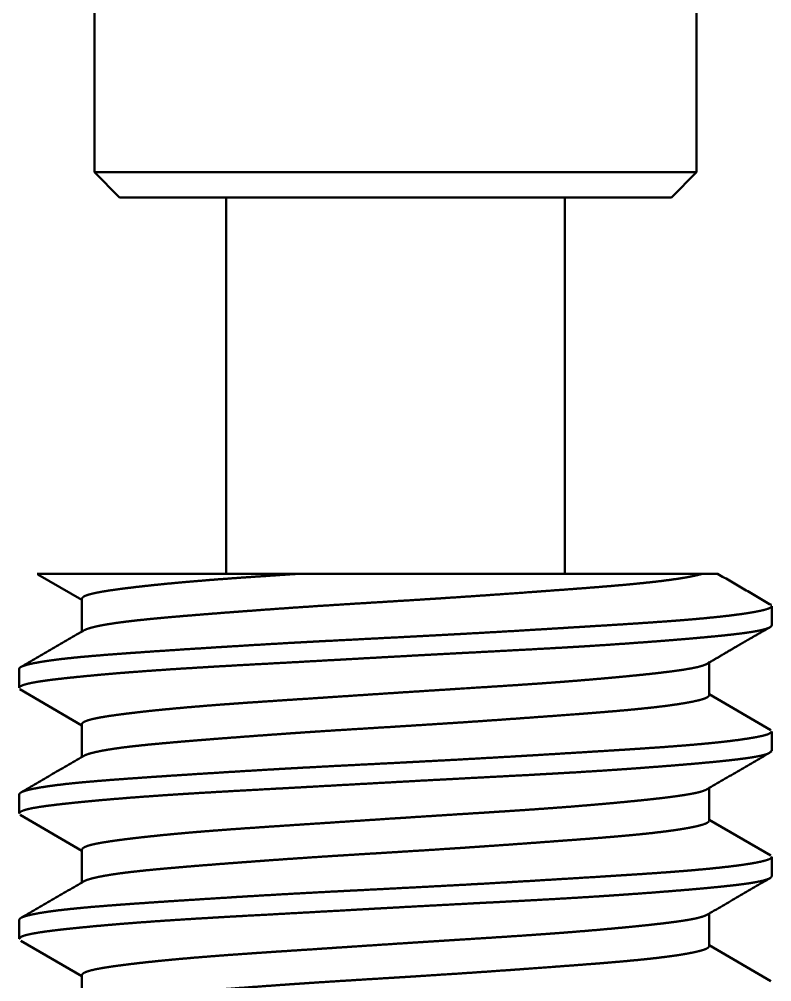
# Paper-space layout 'Layout1' of a CAD drawing. Header units: millimetres. Extents: x 0 to 420, y 0 to 297.
# Drawn here: x 183.84 to 189.84, y 169.86 to 177.53 of the extents above; entities that cross this region are included whole.
import ezdxf

# ---------------------------------------------------------------- set-up
doc = ezdxf.new("R2010")
doc.units = ezdxf.units.MM
doc.layers.add('170', color=7, linetype='Continuous', true_color=0xffffff)

psp = doc.layouts.get("Layout1")

# ---------------------------------------------------------------- linework, layer by layer
at = {"layer": '170', "color": 155, "linetype": 'Continuous', "lineweight": 50}
for p, q in [((184.4445, 186.4088), (184.4445, 176.3088)), ((189.2445, 176.3088), (189.2445, 186.4088)), ((184.4445, 176.3088), (184.6445, 176.1088)), ((189.0445, 176.1088), (189.2445, 176.3088)), ((185.4945, 176.1088), (185.4945, 173.1088)), ((188.1945, 173.1088), (188.1945, 176.1088)), ((183.9939, 173.1045), (184.3445, 172.9008)), ((184.3445, 172.9101), (184.3445, 172.6493)), ((189.8445, 172.6991), (189.8445, 172.852)), ((189.3445, 172.1409), (189.3445, 172.4101)), ((183.8445, 172.3519), (183.8445, 172.1991)), ((183.8489, 172.1889), (184.3445, 171.9011)), ((189.8362, 171.8636), (189.3445, 172.1493)), ((184.3445, 171.9102), (184.3445, 171.6493)), ((189.8445, 171.6992), (189.8445, 171.8519)), ((189.3445, 171.1409), (189.3445, 171.4015)), ((183.8445, 171.352), (183.8445, 171.1991)), ((183.8514, 171.1873), (184.3445, 170.9008)), ((189.8368, 170.8632), (189.3445, 171.1493)), ((184.3445, 170.9101), (184.3445, 170.649)), ((189.8445, 170.6991), (189.8445, 170.8519)), ((189.3445, 170.1409), (189.3445, 170.4008)), ((183.8445, 170.352), (183.8445, 170.1991)), ((183.8571, 170.1841), (184.3445, 169.901)), ((189.8367, 169.8633), (189.3445, 170.1493)), ((184.3445, 169.9101), (184.3445, 169.6409))]:
    psp.add_line(p, q, dxfattribs=at)
for points in [[(184.4445, 176.3088), (184.766, 176.3088)], [(184.9392, 176.1088), (184.6445, 176.1088)], [(189.8411, 172.8605), (189.4129, 173.1092)], [(184.3663, 172.662), (183.8534, 172.364)], [(189.3296, 171.3928), (189.8434, 171.6915)], [(184.3677, 171.6628), (183.8535, 171.3641)], [(189.3223, 170.3879), (189.8362, 170.6865)], [(184.3617, 170.659), (183.8477, 170.3604)]]:
    psp.add_open_spline(points, degree=1, dxfattribs=at)
for points, knots in [([(184.766, 176.3088), (185.262, 176.3088), (186.6875, 176.3088), (188.1778, 176.3088), (189.1171, 176.3088), (189.2445, 176.3088)], [0, 0, 0.110759, 0.429047, 0.761824, 0.971554, 1, 1]), ([(189.0445, 176.1088), (188.5898, 176.1088), (187.4138, 176.1088), (186.0026, 176.1088), (184.9392, 176.1088)], [0, 0, 0.110743, 0.397202, 0.740977, 1, 1]), ([(186.069, 173.1088), (185.7655, 173.1088), (185.4758, 173.1088), (185.4054, 173.1088), (185.2676, 173.1088), (185.0715, 173.1088), (184.8304, 173.1088), (184.6916, 173.1088), (184.665, 173.1088), (184.6134, 173.1088), (184.5162, 173.1088), (184.4272, 173.1088), (184.2732, 173.1088), (184.1783, 173.1088), (184.1256, 173.1088), (184.0625, 173.1088), (184.0309, 173.1088), (184.0076, 173.1088), (183.9992, 173.1088), (183.9928, 173.1088), (183.9865, 173.1088)], [0, 0, 0.145706, 0.284861, 0.318649, 0.384837, 0.478996, 0.594775, 0.661409, 0.674174, 0.69899, 0.745642, 0.788365, 0.862324, 0.907895, 0.933197, 0.963492, 0.978679, 0.989865, 0.993935, 0.996973, 1, 1]), ([(186.069, 173.1088), (185.928, 173.0996), (185.7896, 173.0903), (185.6558, 173.0811), (185.5269, 173.0719), (185.4027, 173.0626), (185.2834, 173.0531), (185.2256, 173.0483), (185.1691, 173.0434), (185.1413, 173.0409), (185.1139, 173.0385), (185.087, 173.036), (185.0605, 173.0335), (184.9591, 173.0236), (184.8647, 173.0137), (184.7773, 173.0039), (184.697, 172.9941), (184.678, 172.9918), (184.6595, 172.9894), (184.6414, 172.987), (184.6238, 172.9846), (184.5903, 172.9799), (184.5589, 172.9753), (184.5026, 172.9662), (184.4546, 172.9571), (184.4151, 172.948), (184.3842, 172.9387), (184.3719, 172.934), (184.3619, 172.9292), (184.3542, 172.9245), (184.3487, 172.9197), (184.3445, 172.9101)], [0, 0, 0.080874, 0.16033, 0.237149, 0.311184, 0.382471, 0.451005, 0.484219, 0.51674, 0.532724, 0.548473, 0.563951, 0.579182, 0.637547, 0.691896, 0.742252, 0.788591, 0.799533, 0.810227, 0.820664, 0.830828, 0.850215, 0.868379, 0.90108, 0.929008, 0.952227, 0.970753, 0.978276, 0.984622, 0.989816, 0.99399, 1, 1]), ([(184.3586, 172.6575), (184.3856, 172.6695), (184.4169, 172.6792), (184.4568, 172.6891), (184.4801, 172.6941), (184.5056, 172.6991), (184.5333, 172.7041), (184.563, 172.7091), (184.6281, 172.7189), (184.7008, 172.7284), (184.7813, 172.7377), (184.8694, 172.7469), (184.8926, 172.7492), (184.9164, 172.7515), (184.9406, 172.7538), (184.9653, 172.7561), (185.0156, 172.7607), (185.0675, 172.7653), (185.1755, 172.7744), (185.2893, 172.7837), (185.4087, 172.7932), (185.5339, 172.8029), (185.5987, 172.8078), (185.6645, 172.8127), (185.7984, 172.8226), (185.9355, 172.8324), (186.0757, 172.8422), (186.2191, 172.8518), (186.3657, 172.8612), (186.514, 172.8705), (186.8114, 172.8888), (186.9603, 172.8981), (187.1095, 172.9075), (187.1842, 172.9122), (187.2587, 172.9171), (187.4057, 172.9268), (187.5499, 172.9366), (187.6914, 172.9465), (187.8984, 172.9614), (187.9996, 172.9688), (188.0659, 172.9736), (188.2256, 172.9854), (188.3473, 172.9946), (188.4636, 173.0037), (188.5744, 173.0128), (188.6278, 173.0174), (188.6798, 173.0221), (188.7301, 173.0267), (188.7785, 173.0314), (188.8696, 173.0408), (188.9532, 173.0504), (189.0295, 173.0601), (189.0982, 173.07), (189.1143, 173.0725), (189.1298, 173.075), (189.1448, 173.0774), (189.1593, 173.0799), (189.1866, 173.0849), (189.2117, 173.0898), (189.2554, 173.0994), (189.2905, 173.1088)], [0, 0, 0.005975, 0.012571, 0.020875, 0.025679, 0.030922, 0.036594, 0.042656, 0.055932, 0.070737, 0.087067, 0.104935, 0.109648, 0.114456, 0.119364, 0.124359, 0.134565, 0.145061, 0.166926, 0.189944, 0.214112, 0.239443, 0.252546, 0.265848, 0.292932, 0.320647, 0.348997, 0.377982, 0.407609, 0.437584, 0.497663, 0.527766, 0.557908, 0.572997, 0.588062, 0.617772, 0.646926, 0.675527, 0.717395, 0.737852, 0.751258, 0.783555, 0.808167, 0.831692, 0.854126, 0.864938, 0.875464, 0.885647, 0.895452, 0.913927, 0.930908, 0.946408, 0.960415, 0.963684, 0.966855, 0.969928, 0.972893, 0.978486, 0.983646, 0.992675, 1, 1]), ([(186.069, 173.1088), (186.895, 173.1088), (188.4385, 173.1088), (189.2905, 173.1088)], [0, 0, 0.256399, 0.735536, 1, 1]), ([(189.4135, 173.1088), (189.4086, 173.1088), (189.3693, 173.1088), (189.2905, 173.1088)], [0, 0, 0.039812, 0.359651, 1, 1]), ([(189.8445, 172.8516), (189.8392, 172.8428), (189.823, 172.8337), (189.7964, 172.8245), (189.7593, 172.8153), (189.7118, 172.8057), (189.6842, 172.8008), (189.6539, 172.7959), (189.6378, 172.7934), (189.621, 172.7909), (189.6036, 172.7884), (189.5855, 172.7859), (189.5075, 172.7759), (189.4204, 172.7661), (189.3244, 172.7564), (189.2193, 172.7469), (189.1633, 172.7422), (189.1051, 172.7375), (189.0751, 172.7352), (189.0446, 172.7329), (189.0136, 172.7306), (188.9823, 172.7283), (188.8526, 172.7192), (188.7163, 172.7102), (188.5734, 172.7012), (188.4239, 172.6919), (188.3466, 172.6872), (188.3073, 172.6848), (188.1875, 172.6774), (187.9418, 172.6625), (187.7737, 172.6525), (187.6022, 172.6426), (187.4271, 172.6328), (187.3828, 172.6303), (187.2936, 172.6254), (187.1595, 172.6183), (186.8914, 172.6043), (186.5342, 172.5861), (186.3112, 172.5746), (186.2225, 172.57), (186.1785, 172.5676), (186.0912, 172.5629), (186.0049, 172.5581), (185.8349, 172.5484), (185.6685, 172.5385), (185.5057, 172.5286), (185.4257, 172.5236), (185.3467, 172.5186), (185.1934, 172.5088), (185.0469, 172.4993), (184.9071, 172.4899), (184.7741, 172.4807), (184.7101, 172.4762), (184.6478, 172.4716), (184.5873, 172.4671), (184.5287, 172.4625), (184.4187, 172.4534), (184.3178, 172.4443), (184.226, 172.4349), (184.1433, 172.4251), (184.1054, 172.4201), (184.0699, 172.4151), (184.053, 172.4126), (184.0368, 172.4101), (184.0212, 172.4075), (184.0063, 172.405), (183.9533, 172.3951), (183.9107, 172.3852), (183.8786, 172.3756), (183.8569, 172.366), (183.8532, 172.3637), (183.8501, 172.3613), (183.8477, 172.359), (183.8459, 172.3566), (183.8445, 172.3518)], [0, 0, 0.001704, 0.004773, 0.009443, 0.015768, 0.023787, 0.02843, 0.033507, 0.036212, 0.039022, 0.04194, 0.04496, 0.057979, 0.072487, 0.088476, 0.105947, 0.115242, 0.124918, 0.129899, 0.134965, 0.140103, 0.145313, 0.166835, 0.189456, 0.213164, 0.237971, 0.250785, 0.257301, 0.277176, 0.317932, 0.345817, 0.374272, 0.403301, 0.410647, 0.425444, 0.447682, 0.492134, 0.55135, 0.588329, 0.603032, 0.610326, 0.624801, 0.639123, 0.667316, 0.694914, 0.721914, 0.735185, 0.748295, 0.773736, 0.798048, 0.821243, 0.843324, 0.853944, 0.864283, 0.874337, 0.884055, 0.902343, 0.919114, 0.93439, 0.948175, 0.954503, 0.960448, 0.963275, 0.965998, 0.968609, 0.971111, 0.980041, 0.987271, 0.992828, 0.996746, 0.997481, 0.998126, 0.998684, 0.999166, 1, 1]), ([(183.8445, 172.199), (183.8458, 172.2041), (183.8475, 172.2065), (183.8498, 172.2089), (183.8529, 172.2114), (183.8566, 172.2138), (183.8781, 172.2233), (183.9101, 172.2326), (183.9525, 172.2417), (184.0052, 172.2507), (184.0355, 172.2552), (184.0685, 172.2598), (184.0859, 172.2621), (184.104, 172.2644), (184.1227, 172.2667), (184.142, 172.269), (184.2246, 172.2783), (184.3163, 172.2879), (184.417, 172.2977), (184.5266, 172.3077), (184.5554, 172.3102), (184.5848, 172.3127), (184.6148, 172.3153), (184.6453, 172.3178), (184.7077, 172.3228), (184.7718, 172.3278), (184.9048, 172.3375), (185.0445, 172.3471), (185.1907, 172.3565), (185.3435, 172.3657), (185.4224, 172.3704), (185.5027, 172.375), (185.6657, 172.384), (186.0021, 172.4024), (186.3521, 172.4218), (186.4415, 172.4268), (186.4863, 172.4293), (186.6204, 172.4368), (186.8885, 172.4516), (187.1562, 172.466), (187.2899, 172.4732), (187.3345, 172.4755), (187.4235, 172.4802), (187.771, 172.4985), (187.9392, 172.5075), (188.1037, 172.5165), (188.1846, 172.5211), (188.2645, 172.5258), (188.3435, 172.5305), (188.4211, 172.5354), (188.571, 172.5452), (188.7141, 172.5552), (188.8504, 172.5652), (188.9799, 172.5751), (189.0421, 172.5801), (189.1026, 172.585), (189.1611, 172.5899), (189.1895, 172.5923), (189.2173, 172.5947), (189.3227, 172.6042), (189.4189, 172.6134), (189.5061, 172.6225), (189.5841, 172.6316), (189.6021, 172.6339), (189.6196, 172.6362), (189.6365, 172.6385), (189.6527, 172.6408), (189.6831, 172.6454), (189.7109, 172.6501), (189.7586, 172.6596), (189.7959, 172.6693), (189.8227, 172.6792), (189.8389, 172.6891), (189.8414, 172.6916), (189.8431, 172.6941), (189.8445, 172.699)], [0, 0, 0.000873, 0.001366, 0.001928, 0.002574, 0.003309, 0.007203, 0.012718, 0.019889, 0.028745, 0.033816, 0.039322, 0.042238, 0.045256, 0.048373, 0.051581, 0.065354, 0.080615, 0.097351, 0.115572, 0.120363, 0.125247, 0.130229, 0.135296, 0.145656, 0.156292, 0.17838, 0.201554, 0.225802, 0.251145, 0.264234, 0.277535, 0.304571, 0.360338, 0.418359, 0.433188, 0.440604, 0.462841, 0.507281, 0.551663, 0.573832, 0.58122, 0.595981, 0.653575, 0.68146, 0.708734, 0.722145, 0.735399, 0.748493, 0.76136, 0.786231, 0.809972, 0.832599, 0.854102, 0.86443, 0.874468, 0.884189, 0.888904, 0.893523, 0.91104, 0.927048, 0.941556, 0.95455, 0.957565, 0.960477, 0.963299, 0.966012, 0.971109, 0.975775, 0.983824, 0.990193, 0.994923, 0.998082, 0.998658, 0.99916, 1, 1]), ([(189.3179, 172.3856), (189.3785, 172.4209), (189.4453, 172.4601), (189.5072, 172.4966), (189.5728, 172.5353), (189.6053, 172.5542), (189.638, 172.5731), (189.6716, 172.5924), (189.7747, 172.6515), (189.8385, 172.6879)], [0, 0, 0.116537, 0.245156, 0.36455, 0.491128, 0.553615, 0.616343, 0.680638, 0.877943, 1, 1]), ([(189.323, 172.3886), (189.3163, 172.3854), (189.2895, 172.3756), (189.2542, 172.366), (189.2102, 172.3567), (189.1576, 172.3474), (189.1431, 172.3451), (189.128, 172.3428), (189.1124, 172.3405), (189.0963, 172.3382), (189.0627, 172.3336), (189.0272, 172.329), (188.9507, 172.3198), (188.8668, 172.3104), (188.7755, 172.3009), (188.6768, 172.2912), (188.651, 172.2887), (188.6247, 172.2862), (188.5712, 172.2813), (188.5163, 172.2763), (188.46, 172.2713), (188.3435, 172.2614), (188.2218, 172.2516), (188.1589, 172.2468), (188.0947, 172.2419), (188.0621, 172.2396), (187.9959, 172.2348), (187.9623, 172.2325), (187.826, 172.2232), (187.687, 172.2141), (187.5454, 172.205), (187.328, 172.1913), (187.2543, 172.1866), (187.105, 172.1771), (186.8066, 172.1577), (186.5096, 172.138), (186.3616, 172.1282), (186.3246, 172.1257), (186.2512, 172.1208), (186.2148, 172.1184), (185.9311, 172.0998), (185.7942, 172.0906), (185.6605, 172.0815), (185.6276, 172.0792), (185.5624, 172.0745), (185.5302, 172.0722), (185.4668, 172.0675), (185.4049, 172.0628), (185.2855, 172.0533), (185.172, 172.0437), (185.0642, 172.0339), (184.9624, 172.024), (184.9137, 172.019), (184.8667, 172.014), (184.8217, 172.009), (184.7787, 172.004), (184.6985, 171.9944), (184.626, 171.9849), (184.5611, 171.9757), (184.5042, 171.9665), (184.4912, 171.9642), (184.4787, 171.9619), (184.4668, 171.9596), (184.4555, 171.9573), (184.4345, 171.9527), (184.4157, 171.9482), (184.3848, 171.9389), (184.3625, 171.9296), (184.3547, 171.9248), (184.349, 171.92), (184.347, 171.9176), (184.3456, 171.9151), (184.3448, 171.9127), (184.3445, 171.9102), (184.3445, 171.9101)], [0, 0, 0.00148, 0.00716, 0.014465, 0.023423, 0.034072, 0.037001, 0.040045, 0.04319, 0.046433, 0.053197, 0.060336, 0.075704, 0.092535, 0.110829, 0.130599, 0.135778, 0.141035, 0.151759, 0.162749, 0.174006, 0.197309, 0.221665, 0.234235, 0.247071, 0.253588, 0.26683, 0.273547, 0.300785, 0.328555, 0.356847, 0.400264, 0.415002, 0.444817, 0.50444, 0.56379, 0.593363, 0.600744, 0.615411, 0.62268, 0.679361, 0.706729, 0.733443, 0.740016, 0.753047, 0.759489, 0.772163, 0.784537, 0.808417, 0.831135, 0.852703, 0.873108, 0.882869, 0.892285, 0.901307, 0.90994, 0.926054, 0.940634, 0.953688, 0.965197, 0.967825, 0.970352, 0.972765, 0.975069, 0.97935, 0.983202, 0.989648, 0.994464, 0.996291, 0.99777, 0.998394, 0.998955, 0.999473, 0.999967, 1, 1]), ([(184.36, 171.6583), (184.3634, 171.6601), (184.3736, 171.6649), (184.3861, 171.6697), (184.3933, 171.6722), (184.4009, 171.6746), (184.4092, 171.6771), (184.418, 171.6796), (184.4584, 171.6894), (184.5071, 171.6994), (184.5641, 171.7092), (184.6292, 171.719), (184.6649, 171.7239), (184.7026, 171.7286), (184.7223, 171.731), (184.7425, 171.7334), (184.7631, 171.7357), (184.7841, 171.738), (184.8725, 171.7472), (184.9676, 171.7563), (185.0692, 171.7654), (185.1775, 171.7746), (185.2342, 171.7793), (185.2925, 171.784), (185.3522, 171.7888), (185.4131, 171.7936), (185.538, 171.8032), (185.6672, 171.8129), (185.8006, 171.8228), (185.9383, 171.8326), (186.0088, 171.8376), (186.0802, 171.8425), (186.1521, 171.8474), (186.2242, 171.8522), (186.3697, 171.8615), (186.5167, 171.8707), (186.8149, 171.889), (186.8903, 171.8937), (186.9655, 171.8984), (187.1146, 171.9078), (187.2621, 171.9173), (187.4081, 171.927), (187.5525, 171.9368), (187.6953, 171.9468), (187.835, 171.9568), (188.1011, 171.9762), (188.2892, 171.9902), (188.3796, 171.9971), (188.4384, 172.0017), (188.4672, 172.004), (188.5782, 172.0131), (188.6825, 172.0223), (188.7801, 172.0316), (188.871, 172.041), (188.914, 172.0458), (188.9552, 172.0507), (188.9751, 172.0531), (188.9946, 172.0555), (189.0136, 172.058), (189.032, 172.0605), (189.1004, 172.0703), (189.1606, 172.0802), (189.2125, 172.0899), (189.2561, 172.0996), (189.2657, 172.102), (189.2748, 172.1044), (189.2834, 172.1067), (189.2914, 172.1091), (189.3057, 172.1138), (189.3177, 172.1184), (189.3351, 172.1275), (189.3435, 172.1367), (189.3445, 172.1407)], [0, 0, 0.000759, 0.003015, 0.005684, 0.007181, 0.008788, 0.010498, 0.012319, 0.020608, 0.030509, 0.042015, 0.055131, 0.0623, 0.069877, 0.073824, 0.077869, 0.082003, 0.086219, 0.103915, 0.122928, 0.143252, 0.164891, 0.176212, 0.187866, 0.1998, 0.211952, 0.2369, 0.2627, 0.289342, 0.31684, 0.330911, 0.345166, 0.359503, 0.373908, 0.402942, 0.432262, 0.49176, 0.506804, 0.5218, 0.55155, 0.580989, 0.610126, 0.638953, 0.667465, 0.695342, 0.748472, 0.786042, 0.804086, 0.815833, 0.821593, 0.84378, 0.864627, 0.884151, 0.902352, 0.910955, 0.919219, 0.923221, 0.927133, 0.930936, 0.934636, 0.948405, 0.960539, 0.971061, 0.979965, 0.981933, 0.983805, 0.985569, 0.987234, 0.990234, 0.9928, 0.996709, 0.999188, 1, 1]), ([(189.8445, 171.8516), (189.8238, 171.834), (189.812, 171.8294), (189.7974, 171.8248), (189.7891, 171.8225), (189.7801, 171.8202), (189.7705, 171.8178), (189.7602, 171.8155), (189.7128, 171.8059), (189.6553, 171.7961), (189.5879, 171.7862), (189.5105, 171.7763), (189.4896, 171.7738), (189.4681, 171.7713), (189.4459, 171.7688), (189.423, 171.7664), (189.3757, 171.7615), (189.3263, 171.7566), (189.2213, 171.7471), (189.1081, 171.7378), (188.9868, 171.7286), (188.8573, 171.7195), (188.7894, 171.715), (188.7196, 171.7104), (188.6485, 171.7059), (188.576, 171.7013), (188.4269, 171.6921), (188.1125, 171.6728), (187.9472, 171.6628), (187.8625, 171.6578), (187.7773, 171.6527), (187.6052, 171.6428), (187.4311, 171.633), (187.2549, 171.6233), (187.0766, 171.6139), (186.9867, 171.6092), (186.8963, 171.6045), (186.5375, 171.5862), (186.3604, 171.5772), (186.1849, 171.568), (186.0977, 171.5633), (186.0109, 171.5585), (185.9245, 171.5536), (185.8389, 171.5486), (185.6714, 171.5387), (185.509, 171.5288), (185.3515, 171.5189), (185.1989, 171.5092), (185.0514, 171.4996), (184.9797, 171.4948), (184.9099, 171.4901), (184.7764, 171.4809), (184.6506, 171.4718), (184.5327, 171.4628), (184.4225, 171.4538), (184.3962, 171.4515), (184.3704, 171.4492), (184.3451, 171.4469), (184.3204, 171.4445), (184.2728, 171.4398), (184.2276, 171.435), (184.1448, 171.4253), (184.0717, 171.4154), (184.0084, 171.4054), (183.9549, 171.3954), (183.932, 171.3904), (183.9116, 171.3855), (183.894, 171.3806), (183.8791, 171.3757), (183.8573, 171.3662), (183.8461, 171.3569), (183.8445, 171.3516)], [0, 0, 0.004488, 0.006591, 0.009121, 0.010553, 0.012088, 0.013733, 0.015479, 0.02349, 0.033139, 0.044418, 0.057339, 0.060828, 0.064422, 0.068121, 0.071926, 0.079803, 0.088027, 0.105484, 0.124292, 0.14444, 0.165941, 0.177208, 0.188782, 0.200585, 0.212617, 0.237354, 0.289514, 0.316949, 0.330988, 0.345126, 0.373671, 0.402552, 0.431774, 0.461336, 0.476247, 0.49124, 0.550734, 0.580098, 0.609214, 0.623674, 0.638072, 0.652404, 0.666602, 0.694375, 0.721323, 0.747458, 0.772775, 0.797265, 0.809166, 0.820741, 0.84291, 0.863787, 0.883379, 0.901679, 0.90605, 0.910339, 0.914546, 0.918662, 0.926587, 0.934101, 0.947915, 0.960127, 0.970745, 0.979754, 0.983646, 0.987112, 0.990139, 0.992733, 0.996672, 0.999084, 1, 1]), ([(183.8445, 171.1991), (183.846, 171.2044), (183.857, 171.214), (183.8786, 171.2235), (183.8934, 171.2281), (183.9109, 171.2328), (183.9206, 171.2351), (183.931, 171.2374), (183.9422, 171.2397), (183.9539, 171.242), (184.0074, 171.2511), (184.0707, 171.2601), (184.1436, 171.2691), (184.2262, 171.2784), (184.2711, 171.2832), (184.3185, 171.2881), (184.3431, 171.2906), (184.3684, 171.293), (184.3942, 171.2955), (184.4205, 171.298), (184.5308, 171.3081), (184.6487, 171.318), (184.7742, 171.3279), (184.9074, 171.3377), (184.9769, 171.3425), (185.0483, 171.3473), (185.0847, 171.3497), (185.1587, 171.3545), (185.1961, 171.3568), (185.3489, 171.3661), (185.5065, 171.3752), (185.6687, 171.3842), (185.8782, 171.3957), (185.9641, 171.4003), (186.0945, 171.4075), (186.1819, 171.4123), (186.5347, 171.432), (186.713, 171.4419), (186.9829, 171.4567), (187.1628, 171.4664), (187.4283, 171.4805), (187.7742, 171.4986), (187.9437, 171.5077), (188.0274, 171.5123), (188.1097, 171.5169), (188.1905, 171.5215), (188.27, 171.5261), (188.4246, 171.5356), (188.5736, 171.5454), (188.646, 171.5504), (188.717, 171.5554), (188.752, 171.5579), (188.7866, 171.5604), (188.8546, 171.5655), (188.9846, 171.5755), (189.1062, 171.5853), (189.2195, 171.5949), (189.3245, 171.6043), (189.3739, 171.609), (189.4211, 171.6136), (189.4663, 171.6183), (189.509, 171.6229), (189.5867, 171.632), (189.6544, 171.641), (189.7119, 171.6503), (189.7594, 171.6597), (189.7794, 171.6646), (189.7968, 171.6696), (189.8045, 171.672), (189.8115, 171.6745), (189.8178, 171.6771), (189.8235, 171.6795), (189.8445, 171.699)], [0, 0, 0.000917, 0.00334, 0.007243, 0.009812, 0.012804, 0.014461, 0.016227, 0.018107, 0.020095, 0.029069, 0.039651, 0.051822, 0.065584, 0.073067, 0.080952, 0.085049, 0.089248, 0.093546, 0.097926, 0.116249, 0.135844, 0.156693, 0.178803, 0.190334, 0.202185, 0.208232, 0.220506, 0.226716, 0.252058, 0.278184, 0.305089, 0.339827, 0.354072, 0.3757, 0.390192, 0.448691, 0.478262, 0.523023, 0.552844, 0.596857, 0.654218, 0.682322, 0.6962, 0.709843, 0.723253, 0.736425, 0.76208, 0.786805, 0.798822, 0.810604, 0.816407, 0.822148, 0.833449, 0.855033, 0.875229, 0.894055, 0.911511, 0.91972, 0.927585, 0.935095, 0.94221, 0.955174, 0.966469, 0.976122, 0.984145, 0.987545, 0.990534, 0.991876, 0.993108, 0.994237, 0.995258, 1, 1]), ([(189.3355, 171.3963), (189.3347, 171.3956), (189.3171, 171.3858), (189.2905, 171.3759), (189.2824, 171.3735), (189.2738, 171.3711), (189.2647, 171.3686), (189.255, 171.3662), (189.2341, 171.3615), (189.211, 171.3568), (189.1588, 171.3476), (189.0984, 171.3385), (189.0652, 171.334), (189.0298, 171.3294), (188.9924, 171.3247), (188.9529, 171.32), (188.8684, 171.3106), (188.7772, 171.3011), (188.6794, 171.2914), (188.575, 171.2816), (188.5203, 171.2767), (188.4639, 171.2717), (188.4059, 171.2667), (188.3463, 171.2617), (188.2239, 171.2518), (188.0972, 171.2421), (187.9662, 171.2328), (187.831, 171.2236), (187.7617, 171.219), (187.6914, 171.2144), (187.6201, 171.2098), (187.5483, 171.2052), (187.2575, 171.1868), (186.961, 171.1678), (186.886, 171.1629), (186.8107, 171.158), (186.6606, 171.1481), (186.3653, 171.1284), (186.0762, 171.1093), (185.9344, 171.1), (185.7965, 171.0908), (185.6631, 171.0816), (185.534, 171.0724), (185.4094, 171.0631), (185.2892, 171.0536), (185.2308, 171.0487), (185.2023, 171.0463), (185.1742, 171.0438), (185.1193, 171.039), (185.066, 171.034), (184.9646, 171.0242), (184.8698, 171.0143), (184.8249, 171.0093), (184.7817, 171.0044), (184.7608, 171.0019), (184.7403, 170.9995), (184.7202, 170.997), (184.7005, 170.9946), (184.6272, 170.9851), (184.5622, 170.9758), (184.5055, 170.9667), (184.4571, 170.9577), (184.436, 170.9531), (184.4169, 170.9485), (184.4001, 170.9438), (184.3854, 170.9391), (184.3628, 170.9297), (184.3492, 170.9202), (184.3445, 170.9101)], [0, 0, 0.000207, 0.004216, 0.009846, 0.011525, 0.013306, 0.015189, 0.017171, 0.021439, 0.026109, 0.036646, 0.04879, 0.055468, 0.062551, 0.07005, 0.077958, 0.094866, 0.1131, 0.132636, 0.153484, 0.164398, 0.175645, 0.187223, 0.199108, 0.223523, 0.248791, 0.2749, 0.30185, 0.315643, 0.329653, 0.343864, 0.358169, 0.416098, 0.475157, 0.490101, 0.505112, 0.535003, 0.593845, 0.651442, 0.679706, 0.707173, 0.733762, 0.759482, 0.784336, 0.808312, 0.819945, 0.82564, 0.831246, 0.842212, 0.852843, 0.873108, 0.892052, 0.901028, 0.909668, 0.91386, 0.91797, 0.921998, 0.925932, 0.94063, 0.953677, 0.965093, 0.974893, 0.97919, 0.98308, 0.986563, 0.989629, 0.994489, 0.99779, 1, 1]), ([(184.3539, 170.6544), (184.3557, 170.6557), (184.3596, 170.6581), (184.364, 170.6605), (184.3745, 170.6652), (184.3871, 170.6701), (184.4188, 170.6798), (184.4592, 170.6896), (184.5081, 170.6995), (184.5658, 170.7095), (184.6317, 170.7194), (184.7051, 170.7289), (184.7859, 170.7382), (184.874, 170.7474), (184.9209, 170.7519), (184.9696, 170.7565), (185.0202, 170.7611), (185.0462, 170.7634), (185.0726, 170.7657), (185.1814, 170.7749), (185.2957, 170.7843), (185.4152, 170.7937), (185.5401, 170.8034), (185.6045, 170.8082), (185.7037, 170.8156), (185.7712, 170.8206), (185.8053, 170.8231), (185.9431, 170.833), (186.0835, 170.8427), (186.2266, 170.8523), (186.3724, 170.8617), (186.4463, 170.8663), (186.5956, 170.8755), (186.8195, 170.8893), (186.9684, 170.8986), (187.1169, 170.9079), (187.2651, 170.9175), (187.3021, 170.9199), (187.376, 170.9248), (187.4856, 170.9322), (187.5575, 170.9372), (187.6991, 170.947), (187.8374, 170.9569), (188.1042, 170.9765), (188.1688, 170.9812), (188.2319, 170.9859), (188.3537, 170.9951), (188.4698, 171.0042), (188.58, 171.0133), (188.6329, 171.0179), (188.6844, 171.0225), (188.7096, 171.0248), (188.7344, 171.0271), (188.7588, 171.0295), (188.7829, 171.0318), (188.8742, 171.0413), (188.9576, 171.0509), (189.0334, 171.0607), (189.1015, 171.0705), (189.1326, 171.0754), (189.1618, 171.0804), (189.189, 171.0853), (189.214, 171.0903), (189.2575, 171.0999), (189.2922, 171.1093), (189.3181, 171.1186), (189.3353, 171.1277), (189.3406, 171.1323), (189.3437, 171.1369), (189.3445, 171.1407)], [0, 0, 0.000437, 0.001336, 0.002335, 0.004623, 0.007311, 0.013909, 0.022163, 0.03209, 0.043728, 0.056977, 0.071696, 0.087869, 0.105494, 0.114851, 0.124586, 0.134689, 0.13988, 0.145144, 0.166871, 0.189664, 0.213508, 0.238408, 0.251256, 0.271032, 0.284496, 0.291284, 0.318753, 0.34675, 0.375268, 0.404314, 0.419041, 0.448794, 0.4934, 0.523055, 0.55265, 0.582182, 0.589551, 0.604278, 0.626107, 0.640457, 0.668668, 0.696236, 0.749437, 0.762309, 0.774896, 0.799195, 0.822336, 0.844326, 0.854892, 0.865167, 0.870195, 0.875149, 0.880034, 0.884837, 0.90309, 0.919797, 0.934984, 0.948659, 0.954923, 0.960809, 0.966307, 0.971389, 0.980244, 0.987386, 0.99286, 0.996734, 0.998126, 0.999228, 1, 1]), ([(189.8445, 170.8516), (189.8397, 170.8432), (189.8242, 170.8342), (189.7982, 170.8251), (189.7617, 170.8158), (189.7146, 170.8062), (189.7012, 170.8038), (189.687, 170.8013), (189.6722, 170.7989), (189.6568, 170.7964), (189.6242, 170.7914), (189.5892, 170.7864), (189.5122, 170.7765), (189.4258, 170.7667), (189.33, 170.757), (189.2248, 170.7474), (189.197, 170.745), (189.1686, 170.7426), (189.1398, 170.7403), (189.1106, 170.738), (189.0507, 170.7333), (188.989, 170.7288), (188.8603, 170.7197), (188.7244, 170.7107), (188.6538, 170.7062), (188.5445, 170.6994), (188.4693, 170.6947), (188.2754, 170.6828), (187.9516, 170.6631), (187.7835, 170.6531), (187.6979, 170.6481), (187.5236, 170.6381), (187.4352, 170.6332), (187.2581, 170.6235), (187.0803, 170.6141), (186.7228, 170.5957), (186.5431, 170.5865), (186.4532, 170.5819), (186.3641, 170.5774), (186.188, 170.5681), (186.0148, 170.5587), (185.8447, 170.549), (185.6775, 170.5391), (185.595, 170.5341), (185.5133, 170.529), (185.3544, 170.5191), (185.2017, 170.5094), (185.0553, 170.4998), (184.9149, 170.4904), (184.7808, 170.4812), (184.7161, 170.4766), (184.6534, 170.472), (184.593, 170.4675), (184.5347, 170.463), (184.4247, 170.454), (184.3235, 170.4448), (184.2309, 170.4354), (184.1472, 170.4256), (184.1277, 170.4231), (184.1089, 170.4206), (184.0907, 170.4181), (184.0731, 170.4156), (184.04, 170.4106), (184.0095, 170.4056), (183.9561, 170.3956), (183.9129, 170.3858), (183.8952, 170.3809), (183.8801, 170.3761), (183.8735, 170.3737), (183.8676, 170.3713), (183.8623, 170.3689), (183.8577, 170.3665), (183.8445, 170.3516)], [0, 0, 0.001594, 0.004563, 0.009125, 0.015361, 0.023321, 0.025586, 0.027963, 0.030444, 0.033028, 0.038491, 0.044342, 0.057204, 0.071604, 0.087544, 0.105042, 0.109666, 0.114375, 0.119159, 0.124018, 0.133964, 0.144206, 0.165577, 0.188128, 0.199845, 0.217981, 0.230454, 0.262625, 0.316349, 0.344233, 0.358428, 0.387345, 0.401994, 0.431375, 0.460858, 0.520136, 0.54993, 0.564832, 0.579615, 0.608815, 0.637528, 0.665755, 0.693492, 0.707178, 0.720728, 0.747088, 0.772421, 0.796728, 0.820018, 0.842279, 0.85302, 0.863429, 0.873473, 0.883147, 0.901422, 0.918259, 0.933663, 0.947621, 0.950875, 0.954024, 0.957065, 0.96, 0.965546, 0.970669, 0.979663, 0.98699, 0.990032, 0.992663, 0.993826, 0.994885, 0.995841, 0.996698, 1, 1]), ([(183.8445, 170.199), (183.8574, 170.2142), (183.8619, 170.2166), (183.8671, 170.219), (183.873, 170.2214), (183.8795, 170.2238), (183.8946, 170.2285), (183.9123, 170.2331), (183.9553, 170.2422), (184.0085, 170.2512), (184.0719, 170.2602), (184.1456, 170.2694), (184.1657, 170.2717), (184.1863, 170.2741), (184.2076, 170.2764), (184.2294, 170.2788), (184.2746, 170.2836), (184.3219, 170.2884), (184.4231, 170.2983), (184.5328, 170.3082), (184.5909, 170.3132), (184.6511, 170.3183), (184.7135, 170.3232), (184.7456, 170.3257), (184.7781, 170.3282), (184.9125, 170.3381), (185.0529, 170.3476), (185.1993, 170.357), (185.3517, 170.3662), (185.4301, 170.3708), (185.5506, 170.3777), (185.6328, 170.3822), (185.8419, 170.3937), (186.0122, 170.403), (186.3609, 170.4223), (186.5394, 170.4323), (186.5844, 170.4348), (186.6745, 170.4398), (186.8989, 170.4522), (187.0774, 170.4618), (187.4318, 170.4806), (187.5199, 170.4853), (187.5639, 170.4876), (187.6947, 170.4944), (187.949, 170.508), (188.113, 170.517), (188.2728, 170.5263), (188.4281, 170.5358), (188.5041, 170.5408), (188.5787, 170.5458), (188.6513, 170.5508), (188.7221, 170.5558), (188.8582, 170.5657), (188.987, 170.5757), (189.1084, 170.5855), (189.2224, 170.5951), (189.2498, 170.5976), (189.2765, 170.5999), (189.3026, 170.6023), (189.3282, 170.6047), (189.3774, 170.6093), (189.4243, 170.6139), (189.5109, 170.6231), (189.588, 170.6321), (189.623, 170.6367), (189.6557, 170.6412), (189.6711, 170.6435), (189.6859, 170.6459), (189.7, 170.6482), (189.7136, 170.6506), (189.761, 170.6601), (189.7977, 170.6699), (189.8239, 170.6797), (189.8395, 170.6897), (189.8445, 170.699)], [0, 0, 0.003301, 0.004149, 0.005095, 0.006148, 0.007301, 0.009914, 0.012939, 0.020222, 0.029157, 0.039758, 0.052052, 0.055398, 0.058842, 0.062378, 0.066007, 0.073533, 0.081418, 0.098246, 0.116486, 0.126139, 0.136142, 0.146507, 0.151828, 0.157237, 0.179538, 0.20284, 0.227129, 0.252405, 0.265414, 0.285399, 0.299027, 0.333692, 0.361933, 0.419757, 0.449347, 0.456816, 0.471757, 0.508955, 0.538554, 0.597322, 0.611924, 0.619214, 0.6409, 0.683061, 0.710265, 0.736756, 0.762527, 0.775137, 0.787506, 0.79956, 0.811311, 0.8339, 0.855284, 0.875456, 0.894404, 0.898946, 0.903392, 0.907736, 0.91198, 0.920172, 0.927968, 0.942383, 0.955243, 0.961089, 0.966542, 0.96912, 0.9716, 0.97398, 0.976255, 0.984267, 0.990556, 0.995187, 0.998249, 1, 1]), ([(189.3278, 170.3911), (189.3175, 170.3859), (189.2913, 170.3762), (189.2564, 170.3666), (189.2356, 170.3618), (189.2127, 170.3572), (189.2004, 170.3548), (189.1875, 170.3525), (189.1741, 170.3502), (189.1602, 170.3479), (189.0996, 170.3387), (189.0312, 170.3295), (188.9552, 170.3203), (188.8716, 170.3109), (188.8269, 170.3062), (188.7802, 170.3014), (188.7562, 170.2989), (188.7316, 170.2965), (188.7067, 170.294), (188.6815, 170.2916), (188.5768, 170.2818), (188.4664, 170.2719), (188.3503, 170.262), (188.2284, 170.2521), (188.1653, 170.2472), (188.1008, 170.2424), (188.0351, 170.2376), (187.9687, 170.2329), (187.8334, 170.2237), (187.6949, 170.2146), (187.5534, 170.2055), (187.372, 170.194), (187.2981, 170.1893), (187.1868, 170.1823), (186.9639, 170.168), (186.8151, 170.1583), (186.5169, 170.1385), (186.4423, 170.1336), (186.4052, 170.1311), (186.295, 170.1238), (186.2224, 170.1189), (185.939, 170.1003), (185.8699, 170.0957), (185.7675, 170.0888), (185.7001, 170.0842), (185.6667, 170.0819), (185.5364, 170.0726), (185.4116, 170.0633), (185.2921, 170.0538), (185.1782, 170.0442), (185.1232, 170.0393), (185.0696, 170.0344), (185.0174, 170.0294), (184.9669, 170.0244), (184.8714, 170.0145), (184.7834, 170.0046), (184.7028, 169.9949), (184.6297, 169.9854), (184.596, 169.9808), (184.5642, 169.9761), (184.5489, 169.9738), (184.5343, 169.9715), (184.5202, 169.9692), (184.5066, 169.9669), (184.4578, 169.9578), (184.4178, 169.9487), (184.3863, 169.9395), (184.3635, 169.9301), (184.3591, 169.9277), (184.3553, 169.9253), (184.3521, 169.9229), (184.3495, 169.9204), (184.3458, 169.9156), (184.3445, 169.9107), (184.3445, 169.9101)], [0, 0, 0.0023, 0.007867, 0.015075, 0.01931, 0.023969, 0.026467, 0.029069, 0.03178, 0.034593, 0.046806, 0.060545, 0.07579, 0.092554, 0.101505, 0.110846, 0.115662, 0.120569, 0.125553, 0.130608, 0.151547, 0.173626, 0.196834, 0.221177, 0.233779, 0.246668, 0.259782, 0.27305, 0.30006, 0.327694, 0.355947, 0.392145, 0.406892, 0.429105, 0.473588, 0.503287, 0.562805, 0.577691, 0.585093, 0.607084, 0.621574, 0.678145, 0.691946, 0.712382, 0.725834, 0.732502, 0.758524, 0.783451, 0.807308, 0.830089, 0.841074, 0.85179, 0.862231, 0.872354, 0.891477, 0.909108, 0.925266, 0.939949, 0.946732, 0.953138, 0.956203, 0.959162, 0.962006, 0.964745, 0.974628, 0.982815, 0.989348, 0.99426, 0.995246, 0.996138, 0.996939, 0.997658, 0.998866, 0.999874, 1, 1]), ([(184.3647, 169.6608), (184.4196, 169.68), (184.429, 169.6825), (184.439, 169.6849), (184.4495, 169.6874), (184.4606, 169.6899), (184.4843, 169.6949), (184.51, 169.6999), (184.5674, 169.7098), (184.6329, 169.7195), (184.7063, 169.7291), (184.7879, 169.7385), (184.8095, 169.7408), (184.8317, 169.7431), (184.8542, 169.7454), (184.8772, 169.7477), (184.9243, 169.7523), (184.9729, 169.7568), (185.075, 169.7659), (185.1833, 169.7751), (185.2398, 169.7797), (185.2978, 169.7844), (185.3575, 169.7892), (185.4187, 169.794), (185.5446, 169.8037), (185.6744, 169.8135), (185.8079, 169.8233), (185.9453, 169.8331), (186.0154, 169.838), (186.1224, 169.8454), (186.1949, 169.8502), (186.2313, 169.8526), (186.3776, 169.862), (186.5248, 169.8712), (186.822, 169.8895), (186.8969, 169.8941), (187.0097, 169.9011), (187.0848, 169.9059), (187.2701, 169.9178), (187.416, 169.9275), (187.5599, 169.9373), (187.7017, 169.9472), (187.7368, 169.9497), (187.8067, 169.9547), (187.9099, 169.9622), (188.1081, 169.9767), (188.2343, 169.9861), (188.3557, 169.9953), (188.4722, 170.0044), (188.5286, 170.009), (188.5835, 170.0136), (188.6366, 170.0182), (188.6879, 170.0228), (188.7853, 170.0321), (188.8757, 170.0415), (188.959, 170.0511), (189.0352, 170.0609), (189.0531, 170.0634), (189.0705, 170.0659), (189.0874, 170.0683), (189.1037, 170.0708), (189.1347, 170.0758), (189.1636, 170.0807), (189.2151, 170.0905), (189.2581, 170.1001), (189.2765, 170.1048), (189.2927, 170.1095), (189.3001, 170.1119), (189.3068, 170.1142), (189.3131, 170.1165), (189.3187, 170.1188), (189.3358, 170.128), (189.3438, 170.1372), (189.3445, 170.1407)], [0, 0, 0.011593, 0.013532, 0.015582, 0.017742, 0.020006, 0.024832, 0.030053, 0.041672, 0.054867, 0.06963, 0.085993, 0.090336, 0.094774, 0.099293, 0.103889, 0.11332, 0.123066, 0.143491, 0.165156, 0.176456, 0.188064, 0.199998, 0.212241, 0.237414, 0.263353, 0.290048, 0.3175, 0.331511, 0.352885, 0.367368, 0.374645, 0.40387, 0.433274, 0.492641, 0.507598, 0.53012, 0.545112, 0.582138, 0.611294, 0.64004, 0.668372, 0.675391, 0.689354, 0.709982, 0.749609, 0.774831, 0.799092, 0.822391, 0.833673, 0.844656, 0.855285, 0.865558, 0.885059, 0.903163, 0.919884, 0.935201, 0.938808, 0.942312, 0.945707, 0.948999, 0.955262, 0.961106, 0.971551, 0.980346, 0.984124, 0.987495, 0.989026, 0.990455, 0.991779, 0.993003, 0.996859, 0.999283, 1, 1])]:
    psp.add_open_spline(points, degree=1, knots=knots, dxfattribs=at)

doc.saveas('drawing.dxf')
